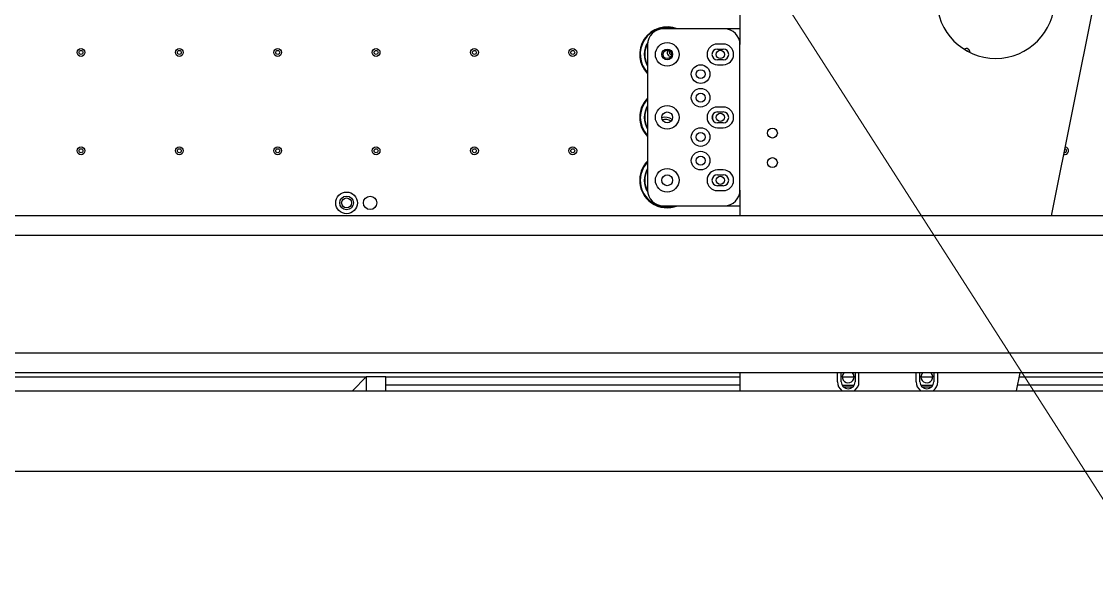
# Model space of a CAD drawing. Header units: millimetres. Extents: x 17243 to 30056, y 9468 to 18529.
# Drawn here: x 22649 to 23196, y 13468 to 13750 of the extents above; entities that cross this region are included whole.
import ezdxf

# ---------------------------------------------------------------- set-up
doc = ezdxf.new("R2010")
doc.units = ezdxf.units.MM
doc.layers.get('0').update_dxf_attribs({"lineweight": 18})
doc.layers.add('细实线层', color=7, linetype='Continuous', lineweight=18)

msp = doc.modelspace()

# ---------------------------------------------------------------- linework, layer by layer
at = {"color": 7, "linetype": 'Continuous', "lineweight": 25}
for p, q in [((23014.305, 13873.605), (23014.305, 13738.605)), ((23172.705, 13651.605), (23194.305, 13759.605)), ((23006.305, 13746.605), (22975.305, 13746.605)), ((23014.305, 13746.605), (23006.305, 13746.605)), ((22967.305, 13738.605), (22967.305, 13664.605)), ((23005.805, 13738.855), (23002.805, 13738.855)), ((23002.805, 13736.355), (23005.805, 13736.355)), ((23014.305, 13664.605), (23014.305, 13738.605)), ((23005.805, 13730.855), (23002.805, 13730.855)), ((23002.805, 13728.355), (23005.805, 13728.355)), ((23005.805, 13706.855), (23002.805, 13706.855)), ((23000.305, 13702.75), (23000.305, 13700.459)), ((23002.805, 13704.355), (23005.805, 13704.355)), ((23005.805, 13698.855), (23002.805, 13698.855)), ((23002.805, 13696.355), (23005.805, 13696.355)), ((23179.288, 13683.605), (23179.109, 13683.621)), ((23005.805, 13674.855), (23002.805, 13674.855)), ((23002.805, 13672.355), (23005.805, 13672.355)), ((23005.805, 13666.855), (23002.805, 13666.855)), ((23002.805, 13664.355), (23005.805, 13664.355)), ((23014.305, 13664.605), (23014.305, 13651.605)), ((22969.42, 13658.401), (22969.248, 13658.156)), ((22975.305, 13656.605), (23006.305, 13656.605)), ((23006.305, 13656.605), (23014.305, 13656.605)), ((23475.288, 13651.605), (21696.288, 13651.605)), ((23475.288, 13571.605), (21696.288, 13571.605)), ((23014.305, 13571.605), (23014.305, 13562.605)), ((23063.805, 13567.105), (23063.805, 13571.605)), ((23065.805, 13567.105), (23065.805, 13571.605)), ((23072.805, 13571.605), (23072.805, 13567.105)), ((23074.805, 13567.105), (23074.805, 13571.605)), ((23103.805, 13567.105), (23103.805, 13571.605)), ((23105.805, 13567.105), (23105.805, 13571.605)), ((23112.805, 13571.605), (23112.805, 13567.105)), ((23114.805, 13567.105), (23114.805, 13571.605)), ((23154.905, 13562.605), (23156.705, 13571.605)), ((22344.288, 13569.605), (22824.288, 13569.605)), ((22817.288, 13562.605), (22824.288, 13569.605)), ((22824.288, 13569.605), (22824.288, 13562.605)), ((22834.288, 13569.605), (22824.288, 13569.605)), ((22834.288, 13562.605), (22834.288, 13569.605)), ((22834.288, 13569.605), (23014.305, 13569.605)), ((22834.288, 13565.605), (23014.305, 13565.605)), ((23066.274, 13565.355), (23072.337, 13565.355)), ((23066.305, 13569.605), (23072.305, 13569.605)), ((23066.856, 13564.605), (23071.755, 13564.605)), ((23106.274, 13565.355), (23112.337, 13565.355)), ((23106.305, 13569.605), (23112.305, 13569.605)), ((23106.856, 13564.605), (23111.755, 13564.605)), ((23155.505, 13565.605), (23495.788, 13565.605)), ((23156.305, 13569.605), (23495.788, 13569.605)), ((21676.788, 13562.605), (23495.788, 13562.605)), ((21463.288, 13521.605), (23708.288, 13521.605))]:
    msp.add_line(p, q, dxfattribs=at)
at = {"color": 8, "linetype": 'Continuous', "lineweight": 25}
for p, q in [((23475.288, 13641.605), (21696.288, 13641.605)), ((23475.288, 13581.605), (21696.288, 13581.605))]:
    msp.add_line(p, q, dxfattribs=at)
at = {"color": 7, "linetype": 'Continuous', "lineweight": 25}
for centre, radius in [((22977.305, 13733.605), 6), ((22679.288, 13734.605), 2), ((22679.288, 13734.605), 1), ((22729.288, 13734.605), 2), ((22729.288, 13734.605), 1), ((22779.288, 13734.605), 2), ((22779.288, 13734.605), 1), ((22829.288, 13734.605), 2), ((22829.288, 13734.605), 1), ((22879.288, 13734.605), 2), ((22879.288, 13734.605), 1), ((22929.288, 13734.605), 2), ((22929.288, 13734.605), 1), ((22977.305, 13733.605), 2.75), ((22977.305, 13733.605), 2.1), ((23004.305, 13733.605), 2.1), ((22994.305, 13723.605), 4.75), ((22994.305, 13723.605), 2.25), ((22994.305, 13711.605), 4.75), ((22994.305, 13711.605), 2.25), ((22977.305, 13701.605), 6), ((22977.305, 13701.605), 2.75), ((23004.305, 13701.605), 2.1), ((22994.305, 13691.605), 4.75), ((23030.805, 13693.605), 2.5), ((22994.305, 13691.605), 2.25), ((22679.288, 13684.605), 2), ((22679.288, 13684.605), 1), ((22729.288, 13684.605), 2), ((22729.288, 13684.605), 1), ((22779.288, 13684.605), 2), ((22779.288, 13684.605), 1), ((22829.288, 13684.605), 2), ((22829.288, 13684.605), 1), ((22879.288, 13684.605), 2), ((22879.288, 13684.605), 1), ((22929.288, 13684.605), 2), ((22929.288, 13684.605), 1), ((22994.305, 13679.605), 4.75), ((22994.305, 13679.605), 2.25), ((23030.805, 13678.605), 2.5), ((22977.305, 13669.605), 6), ((22977.305, 13669.605), 2.75), ((23004.305, 13669.605), 2.1), ((22814.288, 13658.105), 5.5), ((22814.288, 13658.105), 3.5), ((22814.288, 13658.105), 2.5), ((22826.288, 13658.105), 3.4)]:
    msp.add_circle(centre, radius, dxfattribs=at)
for centre, radius, start, end in [((23144.305, 13761.605), 30, 180, 360), ((22977.305, 13733.605), 14, 68.21321, 224.41531), ((22975.305, 13738.605), 8, 90, 180), ((23006.305, 13738.605), 8, 0, 90), ((22977.305, 13733.605), 11.421, 150.91462, 208.88813), ((22979.288, 13734.605), 2, 147.49056, 266.03933), ((22979.288, 13734.605), 1, 136.68451, 276.84518), ((23002.805, 13733.605), 5.25, 90, 270), ((23002.805, 13733.605), 2.75, 90, 270), ((23005.805, 13733.605), 5.25, 270, 90), ((23005.805, 13733.605), 2.75, 270, 90), ((23129.288, 13734.605), 2, 359.18122, 122.65343), ((23129.288, 13734.605), 1, 34.88094, 86.9537), ((22977.305, 13701.605), 14, 135.58469, 224.41531), ((22977.305, 13701.605), 11.421, 151.11187, 208.88813), ((23002.805, 13701.605), 5.25, 90, 270), ((23005.805, 13701.605), 5.25, 270, 90), ((22976.314, 13695.605), 6.05, 54.41735, 106.82268), ((23002.805, 13701.605), 2.75, 90, 270), ((23005.805, 13701.605), 2.75, 270, 90), ((22976.314, 13695.605), 5, 54.11123, 107.1288), ((23179.288, 13684.605), 2, 259.17655, 78.20359), ((23179.288, 13684.605), 1, 270, 77.71707), ((22977.305, 13669.605), 14, 135.58469, 234.86164), ((22977.305, 13669.605), 11.421, 151.11187, 209.08571), ((23002.805, 13669.605), 5.25, 90, 270), ((23005.805, 13669.605), 5.25, 270, 90), ((23002.805, 13669.605), 2.75, 90, 270), ((23005.805, 13669.605), 2.75, 270, 90), ((22975.305, 13664.605), 8, 180, 270), ((23006.305, 13664.605), 8, 270, 0), ((22977.305, 13669.605), 14, 234.86164, 291.78679), ((23069.305, 13569.605), 3, 138.18969, 0), ((23069.305, 13569.605), 3, 0, 41.81031), ((23109.305, 13569.605), 3, 138.18969, 180), ((23109.305, 13569.605), 3, 180, 41.81031), ((23069.305, 13567.105), 5.5, 180, 234.9032), ((23069.305, 13567.105), 3.5, 180, 360), ((23069.305, 13567.105), 5.5, 305.0968, 0), ((23109.305, 13567.105), 5.5, 180, 234.9032), ((23109.305, 13567.105), 3.5, 180, 0), ((23109.305, 13567.105), 5.5, 305.0968, 360)]:
    msp.add_arc(centre, radius, start, end, dxfattribs=at)
at = {"color": 8, "linetype": 'Continuous', "lineweight": 25}
for centre, radius, start, end in [((22977.305, 13733.605), 13.7, 71.60528, 223.11972), ((22977.305, 13733.605), 11.633, 148.59612, 210.72843), ((22977.305, 13701.605), 13.7, 136.88028, 223.11972), ((22977.305, 13701.605), 11.633, 149.27157, 210.72843), ((22977.305, 13669.605), 13.7, 136.88028, 234.86164), ((22977.305, 13669.605), 11.633, 149.27157, 211.40394), ((22977.305, 13669.605), 13.7, 234.86164, 288.39472)]:
    msp.add_arc(centre, radius, start, end, dxfattribs=at)
at = {"layer": '细实线层', "color": 6}
msp.add_line((23869.605, 12459.669), (22750.083, 14208.401), dxfattribs=at)

doc.saveas('drawing.dxf')
